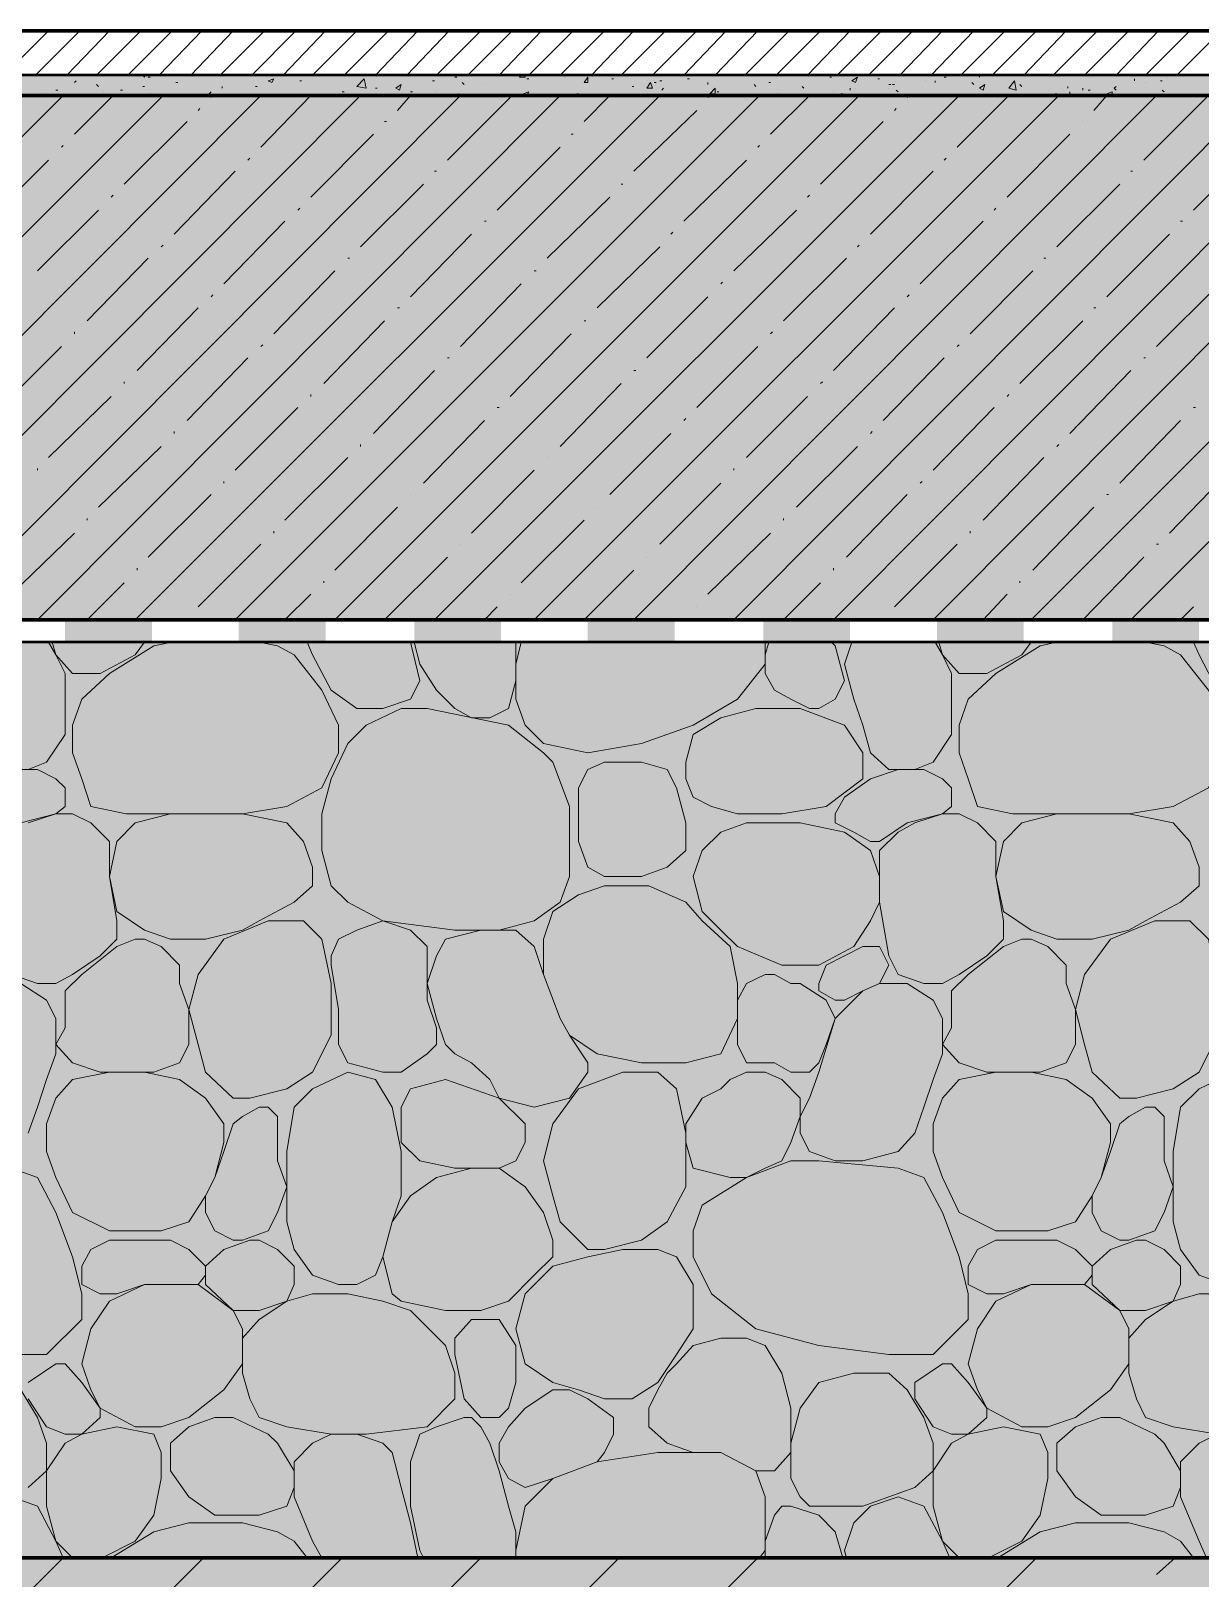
# Model space of a CAD drawing. Header units: millimetres. Extents: x -84737 to 172119, y -43083 to 59399.
# Drawn here: x -73303 to -70624, y -39917 to -36370 of the extents above; entities that cross this region are included whole.
import ezdxf

# ---------------------------------------------------------------- set-up
doc = ezdxf.new("R2010")
doc.units = ezdxf.units.MM
doc.layers.add('PDF _Геометрия', color=7, linetype='Continuous')
doc.layers.add('PDF _Сплошная заливка', color=7, linetype='Continuous', true_color=0xffffff)

msp = doc.modelspace()

# ---------------------------------------------------------------- hatches: boundary and pattern name
at = {"layer": 'PDF _Сплошная заливка', "transparency": 33554559}
for points in [[(-75527.4, -39370.7), (-75527.4, -36517.9), (-66634.7, -36517.9), (-66634.7, -36471.4), (-75578.1, -36471.4), (-75578.1, -39269.1), (-75705.1, -39269.1), (-75705.1, -39370.7)], [(-74325.3, -37720), (-66634.7, -37720), (-66634.7, -36517.9), (-75527.4, -36517.9), (-75527.4, -39870.1), (-74325.3, -39870.1)], [(-66634.7, -39870.1), (-66634.7, -38718.9), (-66770.2, -38651.1), (-66782.9, -38646.9), (-66486.6, -38498.8), (-66482.4, -38494.5), (-66626.3, -38422.6), (-66634.7, -38422.6), (-66634.7, -37770.8), (-74177.2, -37770.8), (-74177.2, -39870.1)], [(-72433.3, -41178), (-66634.7, -41178), (-66634.7, -39870.1), (-78350.5, -39870.1), (-78350.5, -39920.9), (-78342, -39920.9), (-78198.1, -39992.9), (-78485.9, -40136.8), (-78498.6, -40141), (-78354.7, -40212.9), (-78350.5, -40217.2), (-78350.5, -41178), (-72729.6, -41178), (-72729.6, -41186.4), (-72725.4, -41186.4), (-72725.4, -41194.9), (-72721.2, -41194.9), (-72721.2, -41203.4), (-72716.9, -41203.4), (-72716.9, -41211.8), (-72712.7, -41211.8), (-72712.7, -41220.3), (-72708.5, -41220.3), (-72708.5, -41228.8), (-72704.2, -41228.8), (-72704.2, -41237.2), (-72700, -41237.2), (-72700, -41245.7), (-72695.8, -41245.7), (-72695.8, -41254.2), (-72691.5, -41254.2), (-72691.5, -41262.6), (-72687.3, -41262.6), (-72687.3, -41271.1), (-72683.1, -41271.1), (-72683.1, -41279.6), (-72678.8, -41279.6), (-72678.8, -41288), (-72674.6, -41288), (-72674.6, -41296.5), (-72670.4, -41296.5), (-72670.4, -41305), (-72666.1, -41305), (-72666.1, -41313.4), (-72661.9, -41313.4), (-72661.9, -41321.9), (-72657.7, -41321.9), (-72653.4, -41326.1), (-72653.4, -41317.7), (-72509.5, -41029.8), (-72505.3, -41029.8), (-72501.1, -41034.1), (-72501.1, -41042.5), (-72496.8, -41042.5), (-72496.8, -41051), (-72492.6, -41051), (-72492.6, -41059.5), (-72488.4, -41059.5), (-72488.4, -41067.9), (-72484.1, -41067.9), (-72484.1, -41076.4), (-72479.9, -41076.4), (-72479.9, -41084.9), (-72475.7, -41084.9), (-72475.7, -41093.3), (-72471.4, -41093.3), (-72471.4, -41101.8), (-72467.2, -41101.8), (-72467.2, -41110.3), (-72463, -41110.3), (-72463, -41118.7), (-72458.7, -41118.7), (-72458.7, -41127.2), (-72454.5, -41127.2), (-72454.5, -41135.6), (-72450.3, -41135.6), (-72450.3, -41144.1), (-72446, -41144.1), (-72446, -41152.6), (-72441.8, -41152.6), (-72441.8, -41161), (-72437.6, -41161), (-72437.6, -41169.5), (-72433.3, -41169.5)]]:
    msp.add_hatch(color=256, dxfattribs=at).paths.add_polyline_path(points)

# ---------------------------------------------------------------- linework, layer by layer
at = {"layer": 'PDF _Геометрия', "lineweight": 70}
for points in [[(-66634.7, -36369.8), (-75675.5, -36369.8), (-75675.5, -36471.4), (-75675.5, -39269.1)], [(-66634.7, -36517.9), (-75527.4, -36517.9), (-75527.4, -39870.1), (-74325.3, -39870.1), (-74325.3, -37720), (-66634.7, -37720)], [(-66634.7, -39870.1), (-78350.5, -39870.1)]]:
    msp.add_lwpolyline(points, dxfattribs=at)
at = {"layer": 'PDF _Геометрия', "lineweight": 9}
for points in [[(-73364.5, -36471.4), (-73262.9, -36369.8)], [(-73292.6, -36471.4), (-73191, -36369.8)], [(-73220.6, -36471.4), (-73123.3, -36369.8)], [(-73152.9, -36471.4), (-73051.3, -36369.8)], [(-73080.9, -36471.4), (-72979.3, -36369.8)], [(-73009, -36471.4), (-72911.6, -36369.8)], [(-72937, -36471.4), (-72839.7, -36369.8)], [(-72869.3, -36471.4), (-72767.7, -36369.8)], [(-72797.3, -36471.4), (-72695.8, -36369.8)], [(-72725.4, -36471.4), (-72628, -36369.8)], [(-72657.7, -36471.4), (-72556.1, -36369.8)], [(-72585.7, -36471.4), (-72484.1, -36369.8)], [(-72513.8, -36471.4), (-72416.4, -36369.8)], [(-72441.8, -36471.4), (-72344.5, -36369.8)], [(-72374.1, -36471.4), (-72272.5, -36369.8)], [(-72302.1, -36471.4), (-72200.6, -36369.8)], [(-72230.2, -36471.4), (-72132.8, -36369.8)], [(-72162.5, -36471.4), (-72060.9, -36369.8)], [(-72090.5, -36471.4), (-71988.9, -36369.8)], [(-72018.6, -36471.4), (-71921.2, -36369.8)], [(-71950.8, -36471.4), (-71849.3, -36369.8)], [(-71878.9, -36471.4), (-71777.3, -36369.8)], [(-71806.9, -36471.4), (-71709.6, -36369.8)], [(-71735, -36471.4), (-71637.6, -36369.8)], [(-71667.2, -36471.4), (-71565.7, -36369.8)], [(-71595.3, -36471.4), (-71493.7, -36369.8)], [(-71523.3, -36471.4), (-71426, -36369.8)], [(-71455.6, -36471.4), (-71354, -36369.8)], [(-71383.7, -36471.4), (-71282.1, -36369.8)], [(-71311.7, -36471.4), (-71214.4, -36369.8)], [(-71239.8, -36471.4), (-71142.4, -36369.8)], [(-71172, -36471.4), (-71070.5, -36369.8)], [(-71100.1, -36471.4), (-70998.5, -36369.8)], [(-71028.1, -36471.4), (-70930.8, -36369.8)], [(-70960.4, -36471.4), (-70858.8, -36369.8)], [(-70888.5, -36471.4), (-70786.9, -36369.8)], [(-70816.5, -36471.4), (-70719.2, -36369.8)], [(-70748.8, -36471.4), (-70647.2, -36369.8)], [(-70676.8, -36471.4), (-70575.2, -36369.8)], [(-75675.5, -39269.1), (-75578.1, -39269.1), (-75578.1, -36471.4), (-75675.5, -36471.4), (-66634.7, -36471.4)], [(-73203.7, -36488.3), (-73199.4, -36484.1)], [(-73152.9, -36492.5), (-73148.6, -36496.8)], [(-73097.9, -36471.4), (-73093.6, -36471.4)], [(-73047.1, -36471.4), (-73042.8, -36475.6), (-73042.8, -36471.4)], [(-73047.1, -36496.8), (-73042.8, -36496.8)], [(-73034.4, -36475.6), (-73030.1, -36475.6)], [(-72970.9, -36488.3), (-72966.6, -36488.3)], [(-72865.1, -36496.8), (-72865.1, -36501)], [(-72843.9, -36471.4), (-72839.7, -36471.4)], [(-72788.9, -36496.8), (-72784.6, -36496.8)], [(-72746.6, -36479.8), (-72746.6, -36479.8)], [(-72687.3, -36484.1), (-72683.1, -36484.1)], [(-72382.6, -36484.1), (-72378.3, -36484.1)], [(-72331.8, -36475.6), (-72327.5, -36475.6)], [(-72314.8, -36488.3), (-72310.6, -36492.5)], [(-72268.3, -36492.5), (-72268.3, -36492.5)], [(-72192.1, -36471.4), (-72192.1, -36471.4)], [(-72187.9, -36471.4), (-72183.6, -36471.4)], [(-72170.9, -36471.4), (-72170.9, -36475.6), (-72183.6, -36475.6), (-72179.4, -36471.4)], [(-72166.7, -36479.8), (-72162.5, -36479.8)], [(-72077.8, -36475.6), (-72077.8, -36475.6)], [(-71972, -36479.8), (-71967.8, -36479.8)], [(-71925.4, -36496.8), (-71921.2, -36496.8)], [(-71874.6, -36488.3), (-71870.4, -36488.3)], [(-71861.9, -36484.1), (-71857.7, -36484.1)], [(-71798.5, -36479.8), (-71794.2, -36479.8)], [(-71709.6, -36471.4), (-71705.3, -36471.4), (-71701.1, -36471.4)], [(-71646.1, -36475.6), (-71646.1, -36475.6)], [(-71646.1, -36492.5), (-71641.9, -36496.8)], [(-71612.2, -36488.3), (-71608, -36488.3)], [(-71578.4, -36471.4), (-71578.4, -36471.4)], [(-71536, -36496.8), (-71531.8, -36501)], [(-71472.6, -36475.6), (-71468.3, -36475.6)], [(-71362.5, -36479.8), (-71358.3, -36479.8)], [(-71337.1, -36492.5), (-71332.9, -36492.5)], [(-71328.6, -36492.5), (-71324.4, -36492.5)], [(-71252.5, -36484.1), (-71252.5, -36484.1)], [(-71231.3, -36488.3), (-71231.3, -36484.1)], [(-71210.1, -36471.4), (-71205.9, -36471.4)], [(-71210.1, -36475.6), (-71205.9, -36475.6)], [(-71146.6, -36488.3), (-71142.4, -36492.5)], [(-71129.7, -36475.6), (-71129.7, -36471.4)], [(-71036.6, -36492.5), (-71032.4, -36496.8)], [(-70926.6, -36496.8), (-70926.6, -36501)], [(-70816.5, -36505.2), (-70820.7, -36501), (-70816.5, -36496.8)], [(-70774.2, -36479.8), (-70774.2, -36484.1)], [(-70748.8, -36488.3), (-70748.8, -36488.3)], [(-70714.9, -36484.1), (-70710.7, -36484.1)], [(-70698, -36479.8), (-70698, -36479.8)], [(-75527.4, -38816.2), (-73229.1, -36517.9)], [(-74202.6, -37720), (-73000.5, -36517.9)], [(-73974, -37720), (-72776.2, -36517.9)], [(-73745.4, -37720), (-72547.6, -36517.9)], [(-72327.5, -36517.9), (-72323.3, -36513.7), (-72319.1, -36517.9), (-73516.9, -37720)], [(-73288.3, -37720), (-72090.5, -36517.9)], [(-73271.4, -36513.7), (-73267.2, -36517.9)], [(-73246, -36505.2), (-73241.8, -36505.2)], [(-73203.7, -36606.8), (-73114.8, -36517.9)], [(-73136, -36509.5), (-73136, -36509.5)], [(-73097.9, -36505.2), (-73093.6, -36505.2)], [(-73064, -37720), (-71861.9, -36517.9)], [(-73030.1, -36513.7), (-73025.9, -36517.9)], [(-72983.6, -36517.9), (-72983.6, -36517.9)], [(-72920.1, -36517.9), (-72920.1, -36517.9)], [(-72894.7, -36513.7), (-72890.5, -36509.5)], [(-72890.5, -36522.1), (-72890.5, -36517.9)], [(-72835.4, -37720), (-71633.4, -36517.9)], [(-72776.2, -36636.4), (-72661.9, -36517.9)], [(-72640.7, -36517.9), (-72636.5, -36517.9)], [(-72606.9, -37720), (-71404.8, -36517.9)], [(-72589.9, -36509.5), (-72585.7, -36509.5)], [(-72513.8, -36501), (-72509.5, -36501)], [(-72463, -36551.8), (-72433.3, -36517.9)], [(-72433.3, -36509.5), (-72429.1, -36509.5)], [(-72378.3, -37720), (-71176.3, -36517.9)], [(-72374.1, -36509.5), (-72374.1, -36509.5)], [(-72348.7, -36666.1), (-72204.8, -36522.1)], [(-72170.9, -36517.9), (-72175.2, -36513.7), (-72162.5, -36509.5), (-72166.7, -36517.9)], [(-72149.8, -37720), (-70947.7, -36517.9)], [(-72052.4, -36513.7), (-72048.2, -36513.7)], [(-72035.5, -36577.2), (-71976.2, -36517.9)], [(-71959.3, -36517.9), (-71959.3, -36517.9)], [(-71921.2, -37720), (-70723.4, -36517.9)], [(-71857.7, -36505.2), (-71853.5, -36501)], [(-71751.9, -36522.1), (-71747.7, -36517.9)], [(-71730.7, -36509.5), (-71726.5, -36509.5)], [(-71692.6, -37720), (-70494.8, -36517.9), (-70490.6, -36517.9)], [(-71608, -36606.8), (-71519.1, -36517.9)], [(-71595.3, -36517.9), (-71591.1, -36513.7), (-71591.1, -36517.9)], [(-71464.1, -36509.5), (-71464.1, -36509.5)], [(-71464.1, -37720), (-70266.3, -36517.9)], [(-71447.2, -36513.7), (-71442.9, -36513.7)], [(-71442.9, -36517.9), (-71438.7, -36513.7)], [(-71426, -36501), (-71426, -36505.2)], [(-71413.3, -36501), (-71413.3, -36501)], [(-71337.1, -36501), (-71337.1, -36501)], [(-71320.2, -36505.2), (-71315.9, -36509.5)], [(-71294.8, -36522.1), (-71290.6, -36517.9)], [(-71235.5, -37720), (-70037.7, -36517.9)], [(-71210.1, -36513.7), (-71210.1, -36513.7)], [(-71180.5, -36636.4), (-71062, -36517.9)], [(-71104.3, -36517.9), (-71100.1, -36517.9)], [(-71011.2, -37720), (-69809.2, -36517.9)], [(-70956.2, -36513.7), (-70951.9, -36513.7)], [(-70922.3, -36513.7), (-70922.3, -36509.5)], [(-70892.7, -36501), (-70892.7, -36505.2)], [(-70880, -36505.2), (-70875.8, -36505.2)], [(-70867.3, -36551.8), (-70837.7, -36517.9)], [(-70833.4, -36517.9), (-70829.2, -36517.9), (-70837.7, -36513.7), (-70825, -36509.5), (-70825, -36517.9)], [(-70829.2, -36517.9), (-70829.2, -36517.9)], [(-70782.6, -37720), (-69580.6, -36517.9)], [(-70753, -36666.1), (-70609.1, -36522.1)], [(-70710.7, -36505.2), (-70706.5, -36509.5)], [(-72920.1, -36551.8), (-72915.9, -36547.5)], [(-71921.2, -36691.5), (-71777.3, -36551.8)], [(-71324.4, -36551.8), (-71320.2, -36547.5)], [(-73089.4, -36721.1), (-72945.5, -36577.2)], [(-72492.6, -36577.2), (-72488.4, -36577.2)], [(-71493.7, -36721.1), (-71349.8, -36577.2)], [(-70892.7, -36577.2), (-70892.7, -36577.2)], [(-73233.3, -36636.4), (-73229.1, -36632.2)], [(-72661.9, -36750.7), (-72518, -36606.8)], [(-72234.4, -36780.3), (-72090.5, -36636.4)], [(-72065.1, -36606.8), (-72060.9, -36606.8)], [(-71637.6, -36636.4), (-71633.4, -36632.2)], [(-71066.2, -36750.7), (-70922.3, -36606.8)], [(-70638.7, -36780.3), (-70494.8, -36636.4)], [(-73402.6, -36805.7), (-73262.9, -36666.1)], [(-72805.8, -36666.1), (-72801.6, -36661.8)], [(-71806.9, -36805.7), (-71663, -36666.1)], [(-71210.1, -36666.1), (-71205.9, -36661.8)], [(-72975.1, -36835.4), (-72835.4, -36691.5)], [(-72378.3, -36691.5), (-72374.1, -36691.5)], [(-71379.4, -36835.4), (-71235.5, -36691.5)], [(-70782.6, -36691.5), (-70778.4, -36691.5)], [(-72547.6, -36865), (-72403.7, -36721.1)], [(-71950.8, -36721.1), (-71946.6, -36721.1)], [(-70951.9, -36865), (-70808, -36721.1)], [(-73288.3, -36920), (-73148.6, -36780.3)], [(-73119, -36750.7), (-73114.8, -36746.5)], [(-72691.5, -36780.3), (-72687.3, -36776.1)], [(-72120.1, -36890.4), (-71976.2, -36750.7)], [(-71692.6, -36920), (-71548.7, -36780.3)], [(-71523.3, -36750.7), (-71519.1, -36746.5)], [(-71095.9, -36780.3), (-71091.6, -36776.1)], [(-72860.8, -36949.6), (-72721.2, -36805.7)], [(-72264, -36805.7), (-72259.8, -36805.7)], [(-71265.2, -36949.6), (-71121.2, -36805.7)], [(-70668.4, -36805.7), (-70664.1, -36805.7)], [(-72433.3, -36979.3), (-72293.7, -36835.4)], [(-71836.6, -36835.4), (-71832.3, -36831.1)], [(-70837.7, -36979.3), (-70693.8, -36835.4)], [(-73004.7, -36865), (-73000.5, -36860.8)], [(-72005.9, -37004.7), (-71861.9, -36865)], [(-71409.1, -36865), (-71404.8, -36860.8)], [(-73174, -37034.3), (-73034.4, -36890.4)], [(-72746.6, -37063.9), (-72606.9, -36920)], [(-72577.3, -36890.4), (-72573, -36890.4)], [(-72149.8, -36920), (-72145.5, -36920)], [(-71578.4, -37034.3), (-71434.5, -36890.4)], [(-71150.9, -37063.9), (-71007, -36920)], [(-70981.6, -36890.4), (-70977.3, -36890.4)], [(-72319.1, -37093.5), (-72179.4, -36949.6)], [(-71722.3, -36949.6), (-71718, -36945.4)], [(-70723.4, -37093.5), (-70579.5, -36949.6)], [(-72890.5, -36979.3), (-72886.2, -36975)], [(-71891.6, -37118.9), (-71751.9, -36979.3)], [(-71294.8, -36979.3), (-71290.6, -36975)], [(-73059.8, -37148.6), (-72920.1, -37004.7)], [(-72463, -37004.7), (-72458.7, -37004.7)], [(-71464.1, -37148.6), (-71324.4, -37004.7)], [(-70867.3, -37004.7), (-70863.1, -37004.7)], [(-73203.7, -37063.9), (-73203.7, -37059.7)], [(-72632.3, -37178.2), (-72492.6, -37034.3)], [(-72204.8, -37207.8), (-72065.1, -37063.9)], [(-72035.5, -37034.3), (-72031.3, -37034.3)], [(-71608, -37063.9), (-71603.8, -37059.7)], [(-71036.6, -37178.2), (-70892.7, -37034.3)], [(-73373, -37233.2), (-73233.3, -37093.5)], [(-72776.2, -37093.5), (-72772, -37089.3)], [(-71777.3, -37233.2), (-71637.6, -37093.5)], [(-71180.5, -37093.5), (-71176.3, -37089.3)], [(-72945.5, -37262.8), (-72805.8, -37118.9)], [(-72348.7, -37118.9), (-72344.5, -37118.9)], [(-71349.8, -37262.8), (-71210.1, -37118.9)], [(-70753, -37118.9), (-70748.8, -37118.9)], [(-72518, -37292.5), (-72378.3, -37148.6)], [(-71921.2, -37148.6), (-71917, -37148.6)], [(-70922.3, -37292.5), (-70782.6, -37148.6)], [(-73089.4, -37178.2), (-73089.4, -37174)], [(-72661.9, -37207.8), (-72661.9, -37203.6)], [(-72090.5, -37322.1), (-71950.8, -37178.2)], [(-71493.7, -37178.2), (-71489.5, -37174)], [(-71066.2, -37207.8), (-71062, -37203.6)], [(-73262.9, -37347.5), (-73119, -37207.8)], [(-72835.4, -37377.1), (-72691.5, -37233.2)], [(-72234.4, -37233.2), (-72230.2, -37233.2)], [(-71663, -37347.5), (-71523.3, -37207.8)], [(-71235.5, -37377.1), (-71095.9, -37233.2)], [(-70638.7, -37233.2), (-70634.5, -37233.2)], [(-72403.7, -37406.8), (-72264, -37262.8)], [(-71806.9, -37262.8), (-71802.7, -37258.6)], [(-70808, -37406.8), (-70668.4, -37262.8)], [(-72975.1, -37292.5), (-72975.1, -37288.2)], [(-71976.2, -37432.2), (-71836.6, -37292.5)], [(-71379.4, -37292.5), (-71375.2, -37288.2)], [(-73148.6, -37461.8), (-73004.7, -37322.1)], [(-72721.2, -37491.4), (-72577.3, -37347.5)], [(-72547.6, -37322.1), (-72547.6, -37317.9)], [(-72120.1, -37347.5), (-72120.1, -37347.5)], [(-71548.7, -37461.8), (-71409.1, -37322.1)], [(-71121.2, -37491.4), (-70981.6, -37347.5)], [(-70951.9, -37322.1), (-70947.7, -37317.9)], [(-73288.3, -37377.1), (-73288.3, -37372.9)], [(-72293.7, -37521), (-72149.8, -37377.1)], [(-71692.6, -37377.1), (-71692.6, -37372.9)], [(-70693.8, -37521), (-70554.1, -37377.1)], [(-72860.8, -37406.8), (-72860.8, -37402.5)], [(-71861.9, -37546.4), (-71722.3, -37406.8)], [(-71265.2, -37406.8), (-71260.9, -37402.5)], [(-73034.4, -37576.1), (-72890.5, -37432.2)], [(-72433.3, -37432.2), (-72433.3, -37432.2)], [(-71434.5, -37576.1), (-71294.8, -37432.2)], [(-70837.7, -37432.2), (-70833.4, -37432.2)], [(-73174, -37491.4), (-73174, -37487.2)], [(-72606.9, -37605.7), (-72463, -37461.8)], [(-72005.9, -37461.8), (-72005.9, -37461.8)], [(-71578.4, -37491.4), (-71578.4, -37487.2)], [(-71007, -37605.7), (-70867.3, -37461.8)], [(-73347.6, -37660.7), (-73203.7, -37521)], [(-72746.6, -37521), (-72746.6, -37516.8)], [(-72179.4, -37635.3), (-72035.5, -37491.4)], [(-71751.9, -37660.7), (-71608, -37521)], [(-71150.9, -37521), (-71150.9, -37516.8)], [(-72920.1, -37690.3), (-72776.2, -37546.4)], [(-72319.1, -37546.4), (-72319.1, -37546.4)], [(-71324.4, -37690.3), (-71180.5, -37546.4)], [(-70723.4, -37546.4), (-70719.2, -37546.4)], [(-72492.6, -37720), (-72348.7, -37576.1)], [(-71891.6, -37576.1), (-71891.6, -37576.1)], [(-70892.7, -37720), (-70753, -37576.1)], [(-73059.8, -37605.7), (-73059.8, -37601.5)], [(-72632.3, -37635.3), (-72632.3, -37631.1)], [(-72035.5, -37720), (-71921.2, -37605.7)], [(-71464.1, -37605.7), (-71464.1, -37601.5)], [(-71036.6, -37635.3), (-71036.6, -37631.1)], [(-73174, -37720), (-73089.4, -37635.3)], [(-72721.2, -37720), (-72661.9, -37660.7)], [(-72204.8, -37660.7), (-72204.8, -37660.7)], [(-71578.4, -37720), (-71493.7, -37635.3)], [(-71121.2, -37720), (-71066.2, -37660.7)], [(-72264, -37720), (-72234.4, -37690.3)], [(-71777.3, -37690.3), (-71777.3, -37690.3)], [(-70668.4, -37720), (-70638.7, -37690.3)], [(-66634.7, -37720), (-74325.3, -37720)], [(-72945.5, -37720), (-72945.5, -37715.7)], [(-71806.9, -37720), (-71806.9, -37720)], [(-71349.8, -37720), (-71349.8, -37715.7)], [(-74325.3, -37770.8), (-66634.7, -37770.8)], [(-73262.9, -37770.8), (-73246, -37800.4), (-73224.8, -37842.7), (-73224.8, -37902), (-73224.8, -37982.4), (-73267.2, -38045.9), (-73309.5, -38062.8), (-73368.7, -38062.8), (-73411.1, -38024.7), (-73428, -37961.2), (-73449.2, -37902), (-73470.3, -37821.5), (-73453.4, -37770.8)], [(-73042.8, -37770.8), (-73064, -37800.4), (-73144.4, -37842.7), (-73207.9, -37842.7), (-73246, -37800.4), (-73254.5, -37770.8)], [(-72780.4, -37770.8), (-72738.1, -37779.2), (-72700, -37800.4), (-72636.5, -37880.8), (-72598.4, -37961.2), (-72598.4, -38024.7), (-72636.5, -38105.1), (-72716.9, -38147.5), (-72818.5, -38164.4), (-72941.3, -38164.4), (-73085.2, -38164.4), (-73165.6, -38147.5), (-73186.7, -38084), (-73207.9, -38024.7), (-73207.9, -37961.2), (-73186.7, -37902), (-73123.3, -37842.7), (-73021.7, -37779.2), (-72979.3, -37770.8)], [(-72433.3, -37770.8), (-72412.2, -37859.6), (-72433.3, -37902), (-72496.8, -37923.1), (-72556.1, -37923.1), (-72615.3, -37880.8), (-72657.7, -37800.4), (-72670.4, -37770.8)], [(-72192.1, -37770.8), (-72192.1, -37779.2), (-72192.1, -37859.6), (-72209, -37923.1), (-72251.3, -37944.3), (-72293.7, -37944.3), (-72331.8, -37923.1), (-72374.1, -37880.8), (-72412.2, -37821.5), (-72424.9, -37770.8)], [(-71620.7, -37770.8), (-71620.7, -37821.5), (-71684.2, -37902), (-71785.8, -37961.2), (-71904.3, -38003.5), (-72027, -38024.7), (-72128.6, -38003.5), (-72170.9, -37961.2), (-72192.1, -37902), (-72192.1, -37821.5), (-72179.4, -37770.8)], [(-71612.2, -37770.8), (-71620.7, -37800.4), (-71620.7, -37842.7), (-71599.5, -37880.8), (-71561.4, -37902), (-71519.1, -37923.1), (-71497.9, -37923.1), (-71459.9, -37902), (-71438.7, -37859.6), (-71459.9, -37779.2), (-71468.3, -37770.8)], [(-71231.3, -37770.8), (-71214.4, -37800.4), (-71193.2, -37842.7), (-71193.2, -37902), (-71193.2, -37982.4), (-71235.5, -38045.9), (-71277.9, -38062.8), (-71337.1, -38062.8), (-71379.4, -38024.7), (-71396.4, -37961.2), (-71417.5, -37902), (-71438.7, -37821.5), (-71421.8, -37770.8)], [(-71011.2, -37770.8), (-71032.4, -37800.4), (-71112.8, -37842.7), (-71176.3, -37842.7), (-71214.4, -37800.4), (-71222.8, -37770.8)], [(-70748.8, -37770.8), (-70706.5, -37779.2), (-70668.4, -37800.4), (-70604.9, -37880.8), (-70566.8, -37961.2), (-70566.8, -38024.7), (-70604.9, -38105.1), (-70685.3, -38147.5), (-70786.9, -38164.4), (-70909.6, -38164.4), (-71053.5, -38164.4), (-71133.9, -38147.5), (-71155.1, -38084), (-71176.3, -38024.7), (-71176.3, -37961.2), (-71155.1, -37902), (-71091.6, -37842.7), (-70990, -37779.2), (-70951.9, -37770.8)], [(-70401.7, -37770.8), (-70380.5, -37859.6), (-70401.7, -37902), (-70465.2, -37923.1), (-70524.5, -37923.1), (-70583.7, -37880.8), (-70626, -37800.4), (-70638.7, -37770.8)], [(-73347.6, -38532.6), (-73288.3, -38553.8), (-73246, -38553.8), (-73207.9, -38532.6), (-73144.4, -38490.3), (-73106.3, -38452.2), (-73106.3, -38431), (-73106.3, -38409.9), (-73123.3, -38308.3), (-73123.3, -38227.9), (-73165.6, -38185.5), (-73207.9, -38164.4), (-73246, -38164.4), (-73309.5, -38185.5)], [(-72818.5, -38164.4), (-72716.9, -38185.5), (-72678.8, -38227.9), (-72657.7, -38287.1), (-72657.7, -38329.5), (-72700, -38367.5), (-72780.4, -38409.9), (-72818.5, -38431), (-72903.2, -38452.2), (-72983.6, -38452.2), (-73042.8, -38431), (-73106.3, -38388.7), (-73123.3, -38308.3), (-73106.3, -38227.9), (-73064, -38185.5), (-72983.6, -38164.4), (-72860.8, -38164.4)], [(-70786.9, -38164.4), (-70685.3, -38185.5), (-70647.2, -38227.9), (-70626, -38287.1), (-70626, -38329.5), (-70668.4, -38367.5), (-70748.8, -38409.9), (-70786.9, -38431), (-70871.5, -38452.2), (-70951.9, -38452.2), (-71011.2, -38431), (-71074.7, -38388.7), (-71091.6, -38308.3), (-71074.7, -38227.9), (-71032.4, -38185.5), (-70951.9, -38164.4), (-70829.2, -38164.4)], [(-71358.3, -38367.5), (-71358.3, -38308.3)], [(-72128.6, -38532.6), (-72149.8, -38469.1), (-72192.1, -38431), (-72272.5, -38431), (-72352.9, -38452.2), (-72374.1, -38490.3), (-72395.3, -38553.8), (-72374.1, -38634.2), (-72352.9, -38693.5), (-72331.8, -38714.6), (-72293.7, -38735.8), (-72251.3, -38773.9), (-72230.2, -38816.2), (-72149.8, -38837.4), (-72069.3, -38816.2), (-72027, -38756.9), (-72027, -38735.8), (-72069.3, -38672.3)], [(-73309.5, -38896.6), (-73288.3, -38837.4), (-73267.2, -38773.9), (-73246, -38714.6), (-73246, -38634.2), (-73267.2, -38591.9), (-73326.4, -38553.8)], [(-72882, -38998.2), (-72903.2, -39040.5), (-72941.3, -39099.8), (-73004.7, -39120.9), (-73123.3, -39120.9), (-73207.9, -39078.6), (-73246, -38998.2), (-73267.2, -38938.9), (-73267.2, -38875.5), (-73246, -38816.2), (-73207.9, -38773.9), (-73123.3, -38756.9), (-73042.8, -38756.9), (-72962.4, -38773.9), (-72903.2, -38816.2), (-72860.8, -38875.5), (-72860.8, -38917.8), (-72882, -38998.2), (-72860.8, -38938.9), (-72839.7, -38875.5), (-72818.5, -38858.5), (-72780.4, -38837.4), (-72759.3, -38837.4), (-72738.1, -38858.5), (-72738.1, -38960.1), (-72716.9, -39019.4), (-72738.1, -39078.6), (-72759.3, -39120.9), (-72818.5, -39142.1), (-72839.7, -39142.1), (-72882, -39120.9), (-72903.2, -39078.6), (-72903.2, -39040.5)], [(-72496.8, -39180.2), (-72513.8, -39222.5), (-72556.1, -39243.7), (-72598.4, -39243.7), (-72657.7, -39222.5), (-72700, -39163.3), (-72716.9, -39099.8), (-72716.9, -39040.5), (-72716.9, -38938.9), (-72700, -38837.4), (-72657.7, -38795), (-72577.3, -38756.9), (-72513.8, -38773.9), (-72475.7, -38837.4), (-72454.5, -38938.9), (-72454.5, -39040.5), (-72475.7, -39099.8)], [(-71823.9, -38735.8), (-71904.3, -38735.8)], [(-70850.4, -38998.2), (-70871.5, -39040.5), (-70909.6, -39099.8), (-70973.1, -39120.9), (-71091.6, -39120.9), (-71176.3, -39078.6), (-71214.4, -38998.2), (-71235.5, -38938.9), (-71235.5, -38875.5), (-71214.4, -38816.2), (-71176.3, -38773.9), (-71091.6, -38756.9), (-71011.2, -38756.9), (-70930.8, -38773.9), (-70871.5, -38816.2), (-70829.2, -38875.5), (-70829.2, -38917.8), (-70850.4, -38998.2), (-70829.2, -38938.9), (-70808, -38875.5), (-70786.9, -38858.5), (-70748.8, -38837.4), (-70727.6, -38837.4), (-70706.5, -38858.5), (-70706.5, -38960.1), (-70685.3, -39019.4), (-70706.5, -39078.6), (-70727.6, -39120.9), (-70786.9, -39142.1), (-70808, -39142.1), (-70850.4, -39120.9), (-70871.5, -39078.6), (-70871.5, -39040.5)], [(-70465.2, -39180.2), (-70482.1, -39222.5), (-70524.5, -39243.7), (-70566.8, -39243.7), (-70626, -39222.5), (-70668.4, -39163.3), (-70685.3, -39099.8), (-70685.3, -39040.5), (-70685.3, -38938.9), (-70668.4, -38837.4), (-70626, -38795), (-70545.6, -38756.9), (-70482.1, -38773.9), (-70444, -38837.4), (-70422.9, -38938.9), (-70422.9, -39040.5), (-70444, -39099.8)], [(-72454.5, -39281.8), (-72475.7, -39264.9), (-72496.8, -39180.2), (-72475.7, -39099.8), (-72433.3, -39040.5), (-72374.1, -38998.2), (-72293.7, -38977), (-72230.2, -38977), (-72170.9, -39019.4), (-72128.6, -39078.6), (-72107.4, -39142.1), (-72107.4, -39180.2), (-72149.8, -39222.5), (-72209, -39281.8), (-72272.5, -39302.9), (-72352.9, -39302.9), (-72454.5, -39281.8), (-72352.9, -39302.9)], [(-72903.2, -39201.4), (-72941.3, -39163.3), (-72983.6, -39142.1), (-73064, -39142.1), (-73123.3, -39142.1), (-73165.6, -39163.3), (-73186.7, -39201.4), (-73186.7, -39243.7), (-73144.4, -39264.9), (-73106.3, -39264.9), (-73042.8, -39243.7), (-72920.1, -39243.7), (-72903.2, -39222.5)], [(-70871.5, -39201.4), (-70909.6, -39163.3), (-70951.9, -39142.1), (-71032.4, -39142.1), (-71091.6, -39142.1), (-71133.9, -39163.3), (-71155.1, -39201.4), (-71155.1, -39243.7), (-71112.8, -39264.9), (-71074.7, -39264.9), (-71011.2, -39243.7), (-70888.5, -39243.7), (-70871.5, -39222.5)], [(-71561.4, -39650), (-71561.4, -39586.5), (-71561.4, -39527.3), (-71582.6, -39446.9), (-71620.7, -39383.4), (-71663, -39366.4), (-71722.3, -39366.4), (-71785.8, -39383.4), (-71823.9, -39425.7), (-71845, -39446.9), (-71866.2, -39484.9), (-71887.3, -39527.3), (-71887.3, -39569.6), (-71845, -39607.7), (-71785.8, -39628.9)], [(-73309.5, -39468), (-73246, -39425.7), (-73224.8, -39425.7), (-73186.7, -39468), (-73144.4, -39527.3), (-73144.4, -39548.4), (-73186.7, -39586.5), (-73106.3, -39569.6), (-73021.7, -39586.5), (-73004.7, -39628.9), (-73004.7, -39688.1), (-73021.7, -39772.8), (-73064, -39832), (-73140.2, -39870.1)], [(-71176.3, -39870.1), (-71214.4, -39832), (-71235.5, -39751.6), (-71235.5, -39671.2), (-71277.9, -39709.3), (-71337.1, -39730.4), (-71396.4, -39751.6), (-71438.7, -39751.6), (-71519.1, -39751.6), (-71540.3, -39730.4), (-71561.4, -39688.1), (-71561.4, -39607.7), (-71540.3, -39527.3), (-71497.9, -39468), (-71417.5, -39446.9), (-71337.1, -39446.9), (-71294.8, -39484.9), (-71256.7, -39548.4), (-71235.5, -39607.7), (-71235.5, -39671.2), (-71193.2, -39607.7), (-71155.1, -39586.5), (-71193.2, -39586.5), (-71235.5, -39569.6), (-71277.9, -39506.1), (-71277.9, -39468), (-71214.4, -39425.7), (-71193.2, -39425.7), (-71155.1, -39468), (-71112.8, -39527.3), (-71112.8, -39548.4), (-71155.1, -39586.5), (-71074.7, -39569.6), (-70990, -39586.5), (-70973.1, -39628.9), (-70973.1, -39688.1), (-70990, -39772.8), (-71032.4, -39832), (-71108.6, -39870.1)], [(-73347.6, -39730.4), (-73288.3, -39751.6), (-73246, -39832), (-73267.2, -39751.6), (-73267.2, -39671.2), (-73267.2, -39607.7), (-73288.3, -39548.4), (-73326.4, -39484.9)], [(-73309.5, -39709.3), (-73267.2, -39671.2), (-73224.8, -39607.7), (-73186.7, -39586.5), (-73224.8, -39586.5), (-73267.2, -39569.6), (-73309.5, -39506.1)], [(-71641.9, -39671.2), (-71722.3, -39628.9), (-71866.2, -39628.9), (-72005.9, -39650), (-71988.9, -39628.9), (-71967.8, -39586.5), (-71967.8, -39548.4), (-72027, -39506.1), (-72069.3, -39484.9), (-72107.4, -39484.9), (-72170.9, -39527.3), (-72209, -39569.6), (-72230.2, -39607.7), (-72230.2, -39650), (-72209, -39688.1), (-72170.9, -39709.3), (-72107.4, -39688.1), (-72005.9, -39650)], [(-72433.3, -39671.2), (-72433.3, -39751.6), (-72433.3, -39650), (-72412.2, -39586.5), (-72374.1, -39569.6), (-72310.6, -39548.4), (-72293.7, -39548.4), (-72272.5, -39569.6), (-72251.3, -39607.7), (-72230.2, -39671.2), (-72209, -39751.6), (-72192.1, -39810.9), (-72192.1, -39870.1), (-72192.1, -39853.2), (-72170.9, -39751.6), (-72107.4, -39688.1)], [(-72636.5, -39870.1), (-72657.7, -39832), (-72700, -39730.4), (-72700, -39650), (-72657.7, -39607.7), (-72615.3, -39586.5), (-72556.1, -39586.5), (-72496.8, -39607.7), (-72475.7, -39628.9), (-72454.5, -39709.3), (-72433.3, -39789.7), (-72416.4, -39870.1)], [(-70609.1, -39870.1), (-70626, -39832), (-70668.4, -39730.4), (-70668.4, -39650), (-70626, -39607.7), (-70583.7, -39586.5), (-70524.5, -39586.5), (-70465.2, -39607.7), (-70444, -39628.9), (-70422.9, -39709.3), (-70401.7, -39789.7), (-70389, -39870.1)], [(-71633.4, -39870.1), (-71620.7, -39853.2), (-71620.7, -39730.4), (-71641.9, -39671.2), (-71599.5, -39671.2), (-71561.4, -39628.9)], [(-65826.3, -39870.1), (-64620, -39870.1), (-74528.5, -39870.1), (-74325.3, -39666.9)], [(-72403.7, -39870.1), (-72412.2, -39853.2), (-72433.3, -39751.6)], [(-71442.9, -39870.1), (-71459.9, -39810.9), (-71497.9, -39772.8), (-71561.4, -39751.6), (-71582.6, -39751.6), (-71599.5, -39772.8), (-71620.7, -39832), (-71620.7, -39870.1)], [(-71434.5, -39870.1), (-71438.7, -39853.2), (-71417.5, -39789.7), (-71379.4, -39751.6), (-71315.9, -39730.4), (-71256.7, -39751.6), (-71214.4, -39832), (-71197.4, -39870.1)], [(-73119, -39870.1), (-73021.7, -39810.9), (-72941.3, -39789.7), (-72818.5, -39789.7), (-72738.1, -39810.9), (-72700, -39832), (-72670.4, -39870.1)], [(-71087.4, -39870.1), (-70990, -39810.9), (-70909.6, -39789.7), (-70786.9, -39789.7), (-70706.5, -39810.9), (-70668.4, -39832), (-70638.7, -39870.1)], [(-73301, -39942.1), (-73229.1, -39870.1), (-73246, -39832), (-73207.9, -39870.1)], [(-74219.5, -41178), (-72907.4, -39870.1)], [(-73580.4, -41178), (-72272.5, -39870.1)], [(-72945.5, -41178), (-71637.6, -39870.1)], [(-72763.5, -40043.6), (-72589.9, -39870.1)], [(-72310.6, -41178), (-70998.5, -39870.1)], [(-72230.2, -40145.2), (-71955.1, -39870.1)], [(-71320.2, -39874.3), (-71320.2, -39870.1)], [(-70723.4, -39908.2), (-70681.1, -39870.1)]]:
    msp.add_lwpolyline(points, dxfattribs=at)
at = {"layer": 'PDF _Геометрия', "lineweight": 50}
for points in [[(-66634.7, -36471.4), (-75578.1, -36471.4), (-75578.1, -39269.1), (-75705.1, -39269.1), (-75705.1, -39370.7), (-78350.5, -39417.2)], [(-75527.4, -36517.9), (-66634.7, -36517.9)], [(-66634.7, -37770.8), (-74177.2, -37770.8), (-74177.2, -39870.1), (-66634.7, -39870.1)]]:
    msp.add_lwpolyline(points, dxfattribs=at)
at = {"layer": 'PDF _Геометрия', "lineweight": 9}
for points in [[(-72746.6, -36479.8), (-72750.8, -36488.3), (-72759.3, -36484.1)], [(-72534.9, -36501), (-72556.1, -36496.8), (-72539.2, -36479.8)], [(-72454.5, -36492.5), (-72458.7, -36505.2), (-72467.2, -36501)], [(-72027, -36475.6), (-72027, -36488.3), (-72035.5, -36488.3)], [(-71883.1, -36488.3), (-71878.9, -36501), (-71891.6, -36501)], [(-71751.9, -36492.5), (-71751.9, -36488.3)], [(-71409.1, -36475.6), (-71413.3, -36488.3), (-71421.8, -36484.1)], [(-71117, -36492.5), (-71121.2, -36505.2), (-71129.7, -36501)], [(-71045.1, -36505.2), (-71062, -36501), (-71049.3, -36484.1)], [(-71735, -36501), (-71735, -36513.7), (-71747.7, -36513.7)], [(-72331.8, -38431), (-72496.8, -38409.9), (-72577.3, -38367.5), (-72615.3, -38329.5), (-72636.5, -38249), (-72636.5, -38164.4), (-72615.3, -38084), (-72577.3, -38003.5), (-72534.9, -37961.2), (-72454.5, -37923.1), (-72395.3, -37923.1), (-72209, -37961.2), (-72128.6, -38024.7), (-72107.4, -38045.9), (-72069.3, -38147.5), (-72069.3, -38227.9), (-72069.3, -38308.3), (-72090.5, -38367.5), (-72149.8, -38409.9), (-72230.2, -38431)], [(-71802.7, -38084), (-71785.8, -38126.3), (-71743.4, -38147.5), (-71684.2, -38164.4), (-71582.6, -38164.4), (-71481, -38147.5), (-71396.4, -38084), (-71396.4, -38024.7), (-71438.7, -37961.2), (-71540.3, -37923.1), (-71641.9, -37923.1), (-71722.3, -37944.3), (-71785.8, -37982.4), (-71802.7, -38045.9)], [(-72048.2, -38227.9), (-72027, -38287.1), (-71988.9, -38308.3), (-71904.3, -38308.3), (-71845, -38287.1), (-71802.7, -38249), (-71802.7, -38185.5), (-71823.9, -38105.1), (-71845, -38062.8), (-71904.3, -38045.9), (-71988.9, -38045.9), (-72027, -38062.8), (-72048.2, -38105.1)], [(-73470.3, -38126.3), (-73491.5, -38164.4), (-73491.5, -38185.5), (-73449.2, -38206.7), (-73411.1, -38227.9), (-73389.9, -38227.9), (-73326.4, -38185.5), (-73246, -38164.4), (-73224.8, -38147.5), (-73224.8, -38105.1), (-73246, -38084), (-73288.3, -38062.8), (-73347.6, -38062.8), (-73411.1, -38084)], [(-71438.7, -38126.3), (-71459.9, -38164.4), (-71459.9, -38185.5), (-71417.5, -38206.7), (-71379.4, -38227.9), (-71358.3, -38227.9), (-71294.8, -38185.5), (-71214.4, -38164.4), (-71193.2, -38147.5), (-71193.2, -38105.1), (-71214.4, -38084), (-71256.7, -38062.8), (-71315.9, -38062.8), (-71379.4, -38084)], [(-71540.3, -38185.5), (-71599.5, -38185.5), (-71663, -38185.5), (-71722.3, -38206.7), (-71764.6, -38249), (-71785.8, -38308.3), (-71764.6, -38388.7), (-71722.3, -38431), (-71684.2, -38469.1), (-71582.6, -38511.5), (-71497.9, -38511.5), (-71417.5, -38469.1), (-71379.4, -38409.9), (-71358.3, -38367.5), (-71337.1, -38490.3), (-71315.9, -38532.6), (-71256.7, -38553.8), (-71214.4, -38553.8), (-71176.3, -38532.6), (-71112.8, -38490.3), (-71074.7, -38452.2), (-71074.7, -38431), (-71074.7, -38409.9), (-71091.6, -38308.3), (-71091.6, -38227.9), (-71133.9, -38185.5), (-71176.3, -38164.4), (-71214.4, -38164.4), (-71277.9, -38185.5), (-71315.9, -38206.7), (-71358.3, -38249), (-71358.3, -38308.3), (-71379.4, -38249), (-71438.7, -38206.7)], [(-72069.3, -38672.3), (-72005.9, -38714.6), (-71904.3, -38735.8), (-71802.7, -38735.8), (-71722.3, -38714.6), (-71684.2, -38634.2), (-71684.2, -38553.8), (-71701.1, -38469.1), (-71764.6, -38409.9), (-71802.7, -38367.5), (-71887.3, -38329.5), (-71988.9, -38329.5), (-72048.2, -38350.6), (-72107.4, -38388.7), (-72128.6, -38452.2), (-72128.6, -38532.6), (-72090.5, -38634.2)], [(-72903.2, -38756.9), (-72920.1, -38693.5), (-72941.3, -38613), (-72920.1, -38532.6), (-72860.8, -38452.2), (-72759.3, -38409.9), (-72678.8, -38409.9), (-72636.5, -38452.2), (-72615.3, -38553.8), (-72615.3, -38672.3), (-72657.7, -38756.9), (-72716.9, -38795), (-72801.6, -38816.2), (-72818.5, -38816.2), (-72839.7, -38816.2)], [(-72374.1, -38655.4), (-72374.1, -38693.5), (-72395.3, -38714.6), (-72454.5, -38756.9), (-72496.8, -38756.9), (-72577.3, -38735.8), (-72598.4, -38693.5), (-72598.4, -38613), (-72615.3, -38511.5), (-72615.3, -38490.3), (-72598.4, -38452.2), (-72556.1, -38431), (-72496.8, -38409.9), (-72433.3, -38431), (-72395.3, -38469.1), (-72395.3, -38511.5), (-72395.3, -38591.9)], [(-70871.5, -38756.9), (-70888.5, -38693.5), (-70909.6, -38613), (-70888.5, -38532.6), (-70829.2, -38452.2), (-70727.6, -38409.9), (-70647.2, -38409.9), (-70604.9, -38452.2), (-70583.7, -38553.8), (-70583.7, -38672.3), (-70626, -38756.9), (-70685.3, -38795), (-70769.9, -38816.2), (-70786.9, -38816.2), (-70808, -38816.2)], [(-73106.3, -38469.1), (-73186.7, -38532.6), (-73224.8, -38570.7), (-73224.8, -38655.4), (-73246, -38693.5), (-73207.9, -38735.8), (-73144.4, -38756.9), (-73106.3, -38756.9), (-73021.7, -38756.9), (-72962.4, -38735.8), (-72941.3, -38693.5), (-72941.3, -38613), (-72962.4, -38553.8), (-72962.4, -38511.5), (-73004.7, -38469.1), (-73042.8, -38452.2), (-73064, -38452.2)], [(-71358.3, -38553.8), (-71396.4, -38570.7), (-71438.7, -38591.9), (-71459.9, -38591.9), (-71497.9, -38570.7), (-71497.9, -38553.8), (-71481, -38511.5), (-71396.4, -38469.1), (-71358.3, -38469.1), (-71337.1, -38511.5)], [(-71074.7, -38469.1), (-71155.1, -38532.6), (-71193.2, -38570.7), (-71193.2, -38655.4), (-71214.4, -38693.5), (-71176.3, -38735.8), (-71112.8, -38756.9), (-71074.7, -38756.9), (-70990, -38756.9), (-70930.8, -38735.8), (-70909.6, -38693.5), (-70909.6, -38613), (-70930.8, -38553.8), (-70930.8, -38511.5), (-70973.1, -38469.1), (-71011.2, -38452.2), (-71032.4, -38452.2)], [(-71235.5, -38773.9), (-71214.4, -38714.6), (-71214.4, -38634.2), (-71235.5, -38591.9), (-71294.8, -38553.8), (-71358.3, -38553.8), (-71396.4, -38570.7), (-71459.9, -38634.2), (-71481, -38591.9), (-71540.3, -38553.8), (-71561.4, -38553.8), (-71599.5, -38532.6), (-71620.7, -38532.6), (-71663, -38553.8), (-71684.2, -38591.9), (-71684.2, -38634.2), (-71684.2, -38693.5), (-71663, -38735.8), (-71599.5, -38735.8), (-71561.4, -38756.9), (-71540.3, -38756.9), (-71519.1, -38756.9), (-71497.9, -38735.8), (-71481, -38693.5), (-71459.9, -38634.2), (-71497.9, -38756.9), (-71519.1, -38816.2), (-71540.3, -38858.5), (-71540.3, -38896.6), (-71519.1, -38938.9), (-71459.9, -38960.1), (-71396.4, -38960.1), (-71315.9, -38938.9), (-71277.9, -38896.6), (-71256.7, -38837.4)], [(-72090.5, -39099.8), (-72107.4, -39040.5), (-72128.6, -38960.1), (-72107.4, -38875.5), (-72048.2, -38795), (-71946.6, -38756.9), (-71866.2, -38756.9), (-71823.9, -38795), (-71802.7, -38896.6), (-71802.7, -39019.4), (-71845, -39099.8), (-71904.3, -39142.1), (-71988.9, -39163.3), (-72005.9, -39163.3), (-72027, -39163.3)], [(-71620.7, -38977), (-71663, -38998.2), (-71701.1, -38998.2), (-71785.8, -38977), (-71802.7, -38917.8), (-71802.7, -38875.5), (-71764.6, -38816.2), (-71722.3, -38795), (-71701.1, -38773.9), (-71663, -38756.9), (-71620.7, -38756.9), (-71582.6, -38773.9), (-71540.3, -38816.2), (-71540.3, -38858.5), (-71561.4, -38917.8), (-71582.6, -38960.1)], [(-72230.2, -38816.2), (-72170.9, -38875.5), (-72170.9, -38917.8), (-72192.1, -38960.1), (-72230.2, -38977), (-72331.8, -38977), (-72412.2, -38960.1), (-72454.5, -38917.8), (-72454.5, -38837.4), (-72433.3, -38795), (-72352.9, -38773.9)], [(-73817.4, -39120.9), (-73817.4, -39180.2), (-73775.1, -39264.9), (-73673.5, -39345.3), (-73529.6, -39383.4), (-73368.7, -39404.5), (-73267.2, -39404.5), (-73186.7, -39324.1), (-73186.7, -39264.9), (-73207.9, -39180.2), (-73246, -39078.6), (-73288.3, -38998.2), (-73347.6, -38977), (-73529.6, -38960.1), (-73593.1, -38960.1), (-73694.7, -38998.2), (-73796.2, -39061.7)], [(-71785.8, -39120.9), (-71785.8, -39180.2), (-71743.4, -39264.9), (-71641.9, -39345.3), (-71497.9, -39383.4), (-71337.1, -39404.5), (-71235.5, -39404.5), (-71155.1, -39324.1), (-71155.1, -39264.9), (-71176.3, -39180.2), (-71214.4, -39078.6), (-71256.7, -38998.2), (-71315.9, -38977), (-71497.9, -38960.1), (-71561.4, -38960.1), (-71663, -38998.2), (-71764.6, -39061.7)], [(-72780.4, -39142.1), (-72801.6, -39142.1), (-72860.8, -39163.3), (-72903.2, -39201.4), (-72903.2, -39243.7), (-72839.7, -39302.9), (-72780.4, -39302.9), (-72716.9, -39281.8), (-72700, -39243.7), (-72700, -39201.4), (-72738.1, -39163.3)], [(-70748.8, -39142.1), (-70769.9, -39142.1), (-70829.2, -39163.3), (-70871.5, -39201.4), (-70871.5, -39243.7), (-70808, -39302.9), (-70748.8, -39302.9), (-70685.3, -39281.8), (-70668.4, -39243.7), (-70668.4, -39201.4), (-70706.5, -39163.3)], [(-72107.4, -39201.4), (-72027, -39180.2), (-71946.6, -39163.3), (-71866.2, -39163.3), (-71823.9, -39180.2), (-71785.8, -39243.7), (-71785.8, -39281.8), (-71785.8, -39345.3), (-71823.9, -39404.5), (-71866.2, -39468), (-71925.4, -39506.1), (-71988.9, -39506.1), (-72048.2, -39484.9), (-72107.4, -39468), (-72170.9, -39425.7), (-72192.1, -39345.3), (-72170.9, -39264.9)], [(-73144.4, -39527.3), (-73165.6, -39484.9), (-73186.7, -39425.7), (-73165.6, -39345.3), (-73123.3, -39281.8), (-73042.8, -39243.7), (-72920.1, -39243.7), (-72839.7, -39302.9), (-72818.5, -39345.3), (-72818.5, -39425.7), (-72860.8, -39484.9), (-72941.3, -39548.4), (-73004.7, -39569.6), (-73064, -39569.6)], [(-71112.8, -39527.3), (-71133.9, -39484.9), (-71155.1, -39425.7), (-71133.9, -39345.3), (-71091.6, -39281.8), (-71011.2, -39243.7), (-70888.5, -39243.7), (-70808, -39302.9), (-70786.9, -39345.3), (-70786.9, -39425.7), (-70829.2, -39484.9), (-70909.6, -39548.4), (-70973.1, -39569.6), (-71032.4, -39569.6)], [(-72780.4, -39548.4), (-72801.6, -39506.1), (-72818.5, -39446.9), (-72818.5, -39366.4), (-72780.4, -39324.1), (-72716.9, -39281.8), (-72657.7, -39264.9), (-72577.3, -39264.9), (-72496.8, -39281.8), (-72433.3, -39302.9), (-72352.9, -39383.4), (-72331.8, -39446.9), (-72331.8, -39506.1), (-72395.3, -39569.6), (-72534.9, -39586.5), (-72615.3, -39586.5), (-72716.9, -39569.6)], [(-70748.8, -39548.4), (-70769.9, -39506.1), (-70786.9, -39446.9), (-70786.9, -39366.4), (-70748.8, -39324.1), (-70685.3, -39281.8), (-70626, -39264.9), (-70545.6, -39264.9), (-70465.2, -39281.8), (-70401.7, -39302.9), (-70321.3, -39383.4), (-70300.1, -39446.9), (-70300.1, -39506.1), (-70363.6, -39569.6), (-70503.3, -39586.5), (-70583.7, -39586.5), (-70685.3, -39569.6)], [(-72293.7, -39324.1), (-72331.8, -39366.4), (-72331.8, -39404.5), (-72310.6, -39506.1), (-72272.5, -39548.4), (-72230.2, -39548.4), (-72209, -39527.3), (-72192.1, -39468), (-72192.1, -39383.4), (-72230.2, -39324.1)], [(-72839.7, -39548.4), (-72882, -39548.4), (-72941.3, -39569.6), (-72983.6, -39607.7), (-72983.6, -39671.2), (-72941.3, -39730.4), (-72882, -39772.8), (-72780.4, -39772.8), (-72716.9, -39751.6), (-72700, -39709.3), (-72700, -39671.2), (-72738.1, -39607.7), (-72759.3, -39586.5)], [(-70808, -39548.4), (-70850.4, -39548.4), (-70909.6, -39569.6), (-70951.9, -39607.7), (-70951.9, -39671.2), (-70909.6, -39730.4), (-70850.4, -39772.8), (-70748.8, -39772.8), (-70685.3, -39751.6), (-70668.4, -39709.3), (-70668.4, -39671.2), (-70706.5, -39607.7), (-70727.6, -39586.5)]]:
    msp.add_lwpolyline(points, close=True, dxfattribs=at)
at = {"layer": 'PDF _Сплошная заливка', "color": 1, "lineweight": 30, "transparency": 33554559}
for points in [[(-73224.8, -37720), (-73224.8, -37770.8), (-73025.9, -37720), (-73025.9, -37770.8)], [(-72827, -37720), (-72827, -37770.8), (-72628, -37720), (-72628, -37770.8)], [(-72424.9, -37720), (-72424.9, -37770.8), (-72225.9, -37720), (-72225.9, -37770.8)], [(-72027, -37720), (-72027, -37770.8), (-71828.1, -37720), (-71828.1, -37770.8)], [(-71624.9, -37720), (-71624.9, -37770.8), (-71426, -37720), (-71426, -37770.8)], [(-71227.1, -37720), (-71227.1, -37770.8), (-71028.1, -37720), (-71028.1, -37770.8)], [(-70825, -37720), (-70825, -37770.8), (-70626, -37720), (-70626, -37770.8)]]:
    msp.add_solid(points, dxfattribs=at)

doc.saveas('drawing.dxf')
